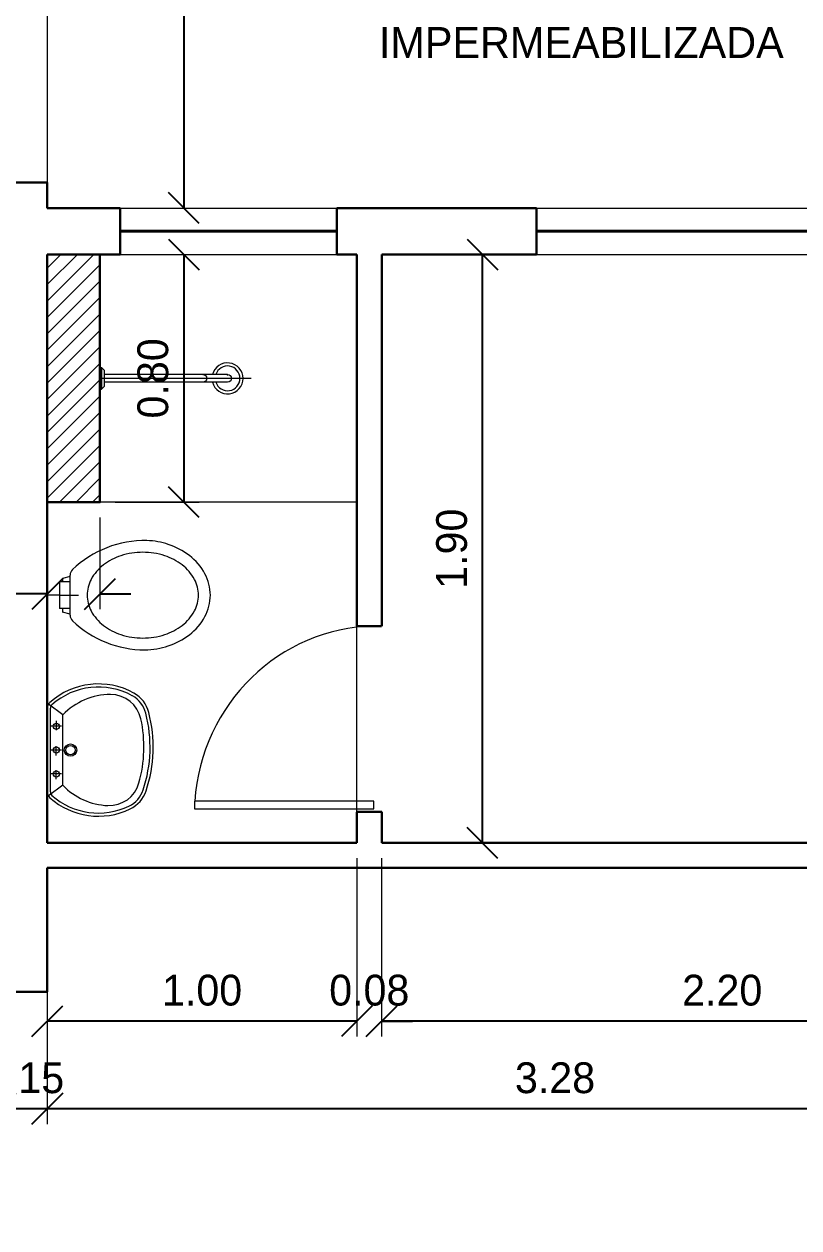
# Model space of a CAD drawing. Header units: metres. Extents: x 2.9 to 62.3, y 8 to 50.1.
# Drawn here: x 22.89 to 25.392, y 38.646 to 42.533 of the extents above; entities that cross this region are included whole.
import ezdxf

# ---------------------------------------------------------------- set-up
doc = ezdxf.new("R2010")
doc.units = ezdxf.units.M
doc.header["$MEASUREMENT"] = 0
for name, pattern in [('DGN Style 2', [0.98853, 0.593118, -0.395412]), ('DGN Style 3', [1.383942, 0.98853, -0.395412]), ('DGN Style 4', [1.582636, 0.790824, -0.395412, 0.00098853, -0.395412])]:
    doc.linetypes.add(name, pattern=pattern)
doc.layers.get('Defpoints').update_dxf_attribs({"lineweight": 0})
for name, color, linetype, lineweight in [('24 - Textos Gerais', 7, 'Continuous', 0), ('34 - Mobiliário', 7, 'Continuous', 0), ('CORNIJAS_VAR NA PLANTA PTIPO 1', 7, 'Continuous', 0), ('Level 12', 7, 'Continuous', 0), ('Level 14', 7, 'Continuous', 0), ('Level 15', 7, 'Continuous', 0), ('Level 24-1', 7, 'Continuous', 0), ('Level 36', 7, 'Continuous', 0), ('Level 43', 7, 'Continuous', 0), ('Level 45', 7, 'Continuous', 0), ('Level 7', 7, 'Continuous', 0)]:
    doc.layers.add(name, color=color, linetype=linetype, lineweight=lineweight)
doc.styles.add('Style-INTL_ENGINEERING', font='INTL_ENGINEERING.shx')
doc.dimstyles.get("Standard").update_dxf_attribs({"dimtxt": 0.18, "dimasz": 0.18, "dimexe": 0.18, "dimexo": 0.0625, "dimgap": 0.09, "dimtad": 0, "dimtih": 1, "dimtoh": 1, "dimdec": 4, "dimzin": 1, "dimdsep": 46, "dimtxsty": 'Standard', "dimcen": 0, "dimadec": 0, "dimazin": 0, "dimtfac": 1, "dimtdec": 4, "dimtofl": 0, "dimtmove": 0, "dimatfit": 3, "dimfxl": 0, "dimtolj": 1, "dimtzin": 1, "dimarcsym": 0})

# ---------------------------------------------------------------- blocks, each defined once
blk = doc.blocks.new('_Oblique')
at = {"color": 0, "linetype": 'ByBlock', "lineweight": -2}
blk.add_line((0.5, 0.5), (-0.5, -0.5), dxfattribs=at)
blk = doc.blocks.new('*D267')
at = {"layer": 'Defpoints', "color": 0, "linetype": 'Continuous', "lineweight": 0}
for p in [(22.96455, 39.40904), (26.24455, 39.40904), (22.96455, 39.03119)]:
    blk.add_point(p, dxfattribs=at)
at = {"layer": 'Level 43', "color": 2, "linetype": 'Continuous', "lineweight": 0}
for p, q in [((22.96455, 39.35954), (22.96455, 38.98169)), ((26.24455, 39.35954), (26.24455, 38.98169))]:
    blk.add_line(p, q, dxfattribs=at)
at = {"layer": 'Level 43', "color": 0, "linetype": 'Continuous', "lineweight": -2}
blk.add_line((26.24455, 39.03119), (22.96455, 39.03119), dxfattribs=at)
at = {"layer": 'Level 43', "color": 0, "linetype": 'Continuous', "lineweight": -2, "xscale": 0.0995, "yscale": 0.0995, "zscale": 0.0995, "rotation": 180}
blk.add_blockref('_Oblique', (22.96455, 39.03119), dxfattribs=at)
at = {"layer": 'Level 43', "color": 0, "linetype": 'Continuous', "lineweight": -2, "xscale": 0.0995, "yscale": 0.0995, "zscale": 0.0995}
blk.add_blockref('_Oblique', (26.24455, 39.03119), dxfattribs=at)
at = {"layer": 'Level 43', "color": 0, "linetype": 'Continuous', "lineweight": 0, "insert": (24.60455, 39.13044), "char_height": 0.0995, "attachment_point": 5, "style": 'Style-INTL_ENGINEERING'}
blk.add_mtext('3.28', dxfattribs=at)
blk = doc.blocks.new('*D268')
at = {"layer": 'Defpoints', "color": 0, "linetype": 'Continuous', "lineweight": 0}
for p in [(22.81455, 39.55904), (22.96455, 39.40904), (22.81455, 39.03119)]:
    blk.add_point(p, dxfattribs=at)
at = {"layer": 'Level 43', "color": 2, "linetype": 'Continuous', "lineweight": 0}
for p, q in [((22.81455, 39.50954), (22.81455, 38.98169)), ((22.96455, 39.35954), (22.96455, 38.98169))]:
    blk.add_line(p, q, dxfattribs=at)
at = {"layer": 'Level 43', "color": 0, "linetype": 'Continuous', "lineweight": -2}
blk.add_line((22.96455, 39.03119), (22.81455, 39.03119), dxfattribs=at)
at = {"layer": 'Level 43', "color": 0, "linetype": 'Continuous', "lineweight": -2, "xscale": 0.0995, "yscale": 0.0995, "zscale": 0.0995, "rotation": 180}
blk.add_blockref('_Oblique', (22.81455, 39.03119), dxfattribs=at)
at = {"layer": 'Level 43', "color": 0, "linetype": 'Continuous', "lineweight": -2, "xscale": 0.0995, "yscale": 0.0995, "zscale": 0.0995}
blk.add_blockref('_Oblique', (22.96455, 39.03119), dxfattribs=at)
at = {"layer": 'Level 43', "color": 0, "linetype": 'Continuous', "lineweight": 0, "insert": (22.88955, 39.13044), "char_height": 0.0995, "attachment_point": 5, "style": 'Style-INTL_ENGINEERING'}
blk.add_mtext('0.15', dxfattribs=at)
blk = doc.blocks.new('*D281')
at = {"layer": 'Defpoints', "color": 0, "linetype": 'Continuous', "lineweight": 0}
for p in [(23.96455, 39.88904), (24.04455, 39.88904), (23.96455, 39.31399)]:
    blk.add_point(p, dxfattribs=at)
at = {"layer": 'Level 43', "color": 2, "linetype": 'Continuous', "lineweight": 0}
for p, q in [((23.96455, 39.83954), (23.96455, 39.26449)), ((24.04455, 39.83954), (24.04455, 39.26449))]:
    blk.add_line(p, q, dxfattribs=at)
at = {"layer": 'Level 43', "color": 0, "linetype": 'Continuous', "lineweight": -2}
for p, q in [((23.96455, 39.31399), (23.86505, 39.31399)), ((24.04455, 39.31399), (24.14405, 39.31399))]:
    blk.add_line(p, q, dxfattribs=at)
at = {"layer": 'Level 43', "color": 0, "linetype": 'Continuous', "lineweight": -2, "xscale": 0.0995, "yscale": 0.0995, "zscale": 0.0995}
blk.add_blockref('_Oblique', (23.96455, 39.31399), dxfattribs=at)
at = {"layer": 'Level 43', "color": 0, "linetype": 'Continuous', "lineweight": -2, "xscale": 0.0995, "yscale": 0.0995, "zscale": 0.0995, "rotation": 180}
blk.add_blockref('_Oblique', (24.04455, 39.31399), dxfattribs=at)
at = {"layer": 'Level 43', "color": 0, "linetype": 'Continuous', "lineweight": 0, "insert": (24.00455, 39.41324), "char_height": 0.0995, "attachment_point": 5, "style": 'Style-INTL_ENGINEERING'}
blk.add_mtext('0.08', dxfattribs=at)
blk = doc.blocks.new('*D282')
at = {"layer": 'Defpoints', "color": 0, "linetype": 'Continuous', "lineweight": 0}
for p in [(23.96455, 39.88904), (22.96455, 39.80904), (22.96455, 39.31399)]:
    blk.add_point(p, dxfattribs=at)
at = {"layer": 'Level 43', "color": 2, "linetype": 'Continuous', "lineweight": 0}
for p, q in [((23.96455, 39.83954), (23.96455, 39.26449)), ((22.96455, 39.75954), (22.96455, 39.26449))]:
    blk.add_line(p, q, dxfattribs=at)
at = {"layer": 'Level 43', "color": 0, "linetype": 'Continuous', "lineweight": -2}
blk.add_line((23.96455, 39.31399), (22.96455, 39.31399), dxfattribs=at)
at = {"layer": 'Level 43', "color": 0, "linetype": 'Continuous', "lineweight": -2, "xscale": 0.0995, "yscale": 0.0995, "zscale": 0.0995, "rotation": 180}
blk.add_blockref('_Oblique', (22.96455, 39.31399), dxfattribs=at)
at = {"layer": 'Level 43', "color": 0, "linetype": 'Continuous', "lineweight": -2, "xscale": 0.0995, "yscale": 0.0995, "zscale": 0.0995}
blk.add_blockref('_Oblique', (23.96455, 39.31399), dxfattribs=at)
at = {"layer": 'Level 43', "color": 0, "linetype": 'Continuous', "lineweight": 0, "insert": (23.46455, 39.41324), "char_height": 0.0995, "attachment_point": 5, "style": 'Style-INTL_ENGINEERING'}
blk.add_mtext('1.00', dxfattribs=at)
blk = doc.blocks.new('*D280')
at = {"layer": 'Defpoints', "color": 0, "linetype": 'Continuous', "lineweight": 0}
for p in [(24.04455, 39.88904), (26.24455, 39.80904), (24.04455, 39.31399)]:
    blk.add_point(p, dxfattribs=at)
at = {"layer": 'Level 43', "color": 2, "linetype": 'Continuous', "lineweight": 0}
for p, q in [((24.04455, 39.83954), (24.04455, 39.26449)), ((26.24455, 39.75954), (26.24455, 39.26449))]:
    blk.add_line(p, q, dxfattribs=at)
at = {"layer": 'Level 43', "color": 0, "linetype": 'Continuous', "lineweight": -2}
blk.add_line((26.24455, 39.31399), (24.04455, 39.31399), dxfattribs=at)
at = {"layer": 'Level 43', "color": 0, "linetype": 'Continuous', "lineweight": -2, "xscale": 0.0995, "yscale": 0.0995, "zscale": 0.0995, "rotation": 180}
blk.add_blockref('_Oblique', (24.04455, 39.31399), dxfattribs=at)
at = {"layer": 'Level 43', "color": 0, "linetype": 'Continuous', "lineweight": -2, "xscale": 0.0995, "yscale": 0.0995, "zscale": 0.0995}
blk.add_blockref('_Oblique', (26.24455, 39.31399), dxfattribs=at)
at = {"layer": 'Level 43', "color": 0, "linetype": 'Continuous', "lineweight": 0, "insert": (25.14455, 39.41324), "char_height": 0.0995, "attachment_point": 5, "style": 'Style-INTL_ENGINEERING'}
blk.add_mtext('2.20', dxfattribs=at)
blk = doc.blocks.new('*D293')
at = {"layer": 'Defpoints', "color": 0, "linetype": 'Continuous', "lineweight": 0}
for p in [(24.04455, 41.78904), (24.37026, 41.78904), (24.04455, 39.88904)]:
    blk.add_point(p, dxfattribs=at)
at = {"layer": 'Level 43', "color": 2, "linetype": 'Continuous', "lineweight": 0}
for p, q in [((24.09405, 41.78904), (24.41976, 41.78904)), ((24.09405, 39.88904), (24.41976, 39.88904))]:
    blk.add_line(p, q, dxfattribs=at)
at = {"layer": 'Level 43', "color": 0, "linetype": 'Continuous', "lineweight": -2}
blk.add_line((24.37026, 39.88904), (24.37026, 41.78904), dxfattribs=at)
at = {"layer": 'Level 43', "color": 0, "linetype": 'Continuous', "lineweight": -2, "xscale": 0.0995, "yscale": 0.0995, "zscale": 0.0995}
for p, rotation in [((24.37026, 41.78904), 90), ((24.37026, 39.88904), 270)]:
    blk.add_blockref('_Oblique', p, dxfattribs=dict(at, rotation=rotation))
at = {"layer": 'Level 43', "color": 0, "linetype": 'Continuous', "lineweight": 0, "insert": (24.27101, 40.83904), "char_height": 0.0995, "attachment_point": 5, "rotation": 90, "style": 'Style-INTL_ENGINEERING'}
blk.add_mtext('1.90', dxfattribs=at)
blk = doc.blocks.new('*D294')
at = {"layer": 'Defpoints', "color": 0, "linetype": 'Continuous', "lineweight": 0}
for p in [(24.219, 44.089), (23.0646, 41.939), (23.4053, 41.939)]:
    blk.add_point(p, dxfattribs=at)
at = {"layer": 'Level 43', "color": 2, "linetype": 'Continuous', "lineweight": 0}
for p, q in [((24.1695, 44.089), (23.3558, 44.089)), ((23.114, 41.939), (23.4548, 41.939))]:
    blk.add_line(p, q, dxfattribs=at)
at = {"layer": 'Level 43', "color": 0, "linetype": 'Continuous', "lineweight": -2}
blk.add_line((23.4053, 44.089), (23.4053, 41.939), dxfattribs=at)
at = {"layer": 'Level 43', "color": 0, "linetype": 'Continuous', "lineweight": -2, "xscale": 0.0995, "yscale": 0.0995, "zscale": 0.0995}
for p, rotation in [((23.4053, 44.089), 90), ((23.4053, 41.939), 270)]:
    blk.add_blockref('_Oblique', p, dxfattribs=dict(at, rotation=rotation))
at = {"layer": 'Level 43', "color": 0, "linetype": 'Continuous', "lineweight": 0, "insert": (23.306, 43.014), "char_height": 0.0995, "attachment_point": 5, "rotation": 90, "style": 'Style-INTL_ENGINEERING'}
blk.add_mtext('2.15', dxfattribs=at)
blk = doc.blocks.new('*D314')
at = {"layer": 'Defpoints', "color": 0, "linetype": 'Continuous', "lineweight": 0}
for p in [(23.1346, 41.789), (23.1346, 40.9891), (23.4053, 40.9891)]:
    blk.add_point(p, dxfattribs=at)
at = {"layer": 'Level 43', "color": 2, "linetype": 'Continuous', "lineweight": 0}
for p, q in [((23.184, 41.789), (23.4548, 41.789)), ((23.1841, 40.9891), (23.4548, 40.9891))]:
    blk.add_line(p, q, dxfattribs=at)
at = {"layer": 'Level 43', "color": 0, "linetype": 'Continuous', "lineweight": -2}
blk.add_line((23.4053, 41.789), (23.4053, 40.9891), dxfattribs=at)
at = {"layer": 'Level 43', "color": 0, "linetype": 'Continuous', "lineweight": -2, "xscale": 0.0995, "yscale": 0.0995, "zscale": 0.0995}
for p, rotation in [((23.4053, 41.789), 90), ((23.4053, 40.9891), 270)]:
    blk.add_blockref('_Oblique', p, dxfattribs=dict(at, rotation=rotation))
at = {"layer": 'Level 43', "color": 0, "linetype": 'Continuous', "lineweight": 0, "insert": (23.306, 41.389), "char_height": 0.0995, "attachment_point": 5, "rotation": 90, "style": 'Style-INTL_ENGINEERING'}
blk.add_mtext('0.80', dxfattribs=at)
blk = doc.blocks.new('*D315')
at = {"layer": 'Defpoints', "color": 0, "linetype": 'Continuous', "lineweight": 0}
for p in [(22.9645, 40.989), (23.1346, 40.9891), (22.9645, 40.693)]:
    blk.add_point(p, dxfattribs=at)
at = {"layer": 'Level 43', "color": 2, "linetype": 'Continuous', "lineweight": 0}
for p, q in [((22.9645, 40.9395), (22.9645, 40.6435)), ((23.1346, 40.9396), (23.1346, 40.6435))]:
    blk.add_line(p, q, dxfattribs=at)
at = {"layer": 'Level 43', "color": 0, "linetype": 'Continuous', "lineweight": -2}
for p, q in [((22.9645, 40.693), (22.3823, 40.693)), ((23.1346, 40.693), (23.2341, 40.693))]:
    blk.add_line(p, q, dxfattribs=at)
at = {"layer": 'Level 43', "color": 0, "linetype": 'Continuous', "lineweight": -2, "xscale": 0.0995, "yscale": 0.0995, "zscale": 0.0995}
blk.add_blockref('_Oblique', (22.9645, 40.693), dxfattribs=at)
at = {"layer": 'Level 43', "color": 0, "linetype": 'Continuous', "lineweight": -2, "xscale": 0.0995, "yscale": 0.0995, "zscale": 0.0995, "rotation": 180}
blk.add_blockref('_Oblique', (23.1346, 40.693), dxfattribs=at)
at = {"layer": 'Level 43', "color": 0, "linetype": 'Continuous', "lineweight": 0, "insert": (22.5739, 40.7922), "char_height": 0.0995, "attachment_point": 5, "style": 'Style-INTL_ENGINEERING'}
blk.add_mtext('0.17', dxfattribs=at)
blk = doc.blocks.new('*U505')
at = {"layer": 'Level 36', "color": 172, "linetype": 'Continuous', "lineweight": 13}
for p, q in [((-0.1897, 0.0427), (-0.2239, 0.0427)), ((-0.2239, 0.0427), (-0.2239, -0.0427)), ((-0.1897, 0.0608), (-0.2139, 0.0544)), ((-0.2139, 0.0544), (-0.2139, 0.0427)), ((-0.1897, -0.0646), (-0.1897, 0.0645)), ((-0.2239, 0), (-0.2633, 0)), ((-0.2239, 0), (-0.1625, 0)), ((-0.1897, -0.0427), (-0.2239, -0.0427)), ((-0.2139, -0.0428), (-0.2139, -0.0544)), ((-0.1897, -0.0608), (-0.2139, -0.0544))]:
    blk.add_line(p, q, dxfattribs=at)
for centre, radius, start, end in [((0.0522, -0.1623), 0.3388, 88.949, 133.7058), ((0.0452, -0.0944), 0.2712, 72.322, 87.2071), ((0.0599, -0.0481), 0.2225, 52.4233, 72.322), ((0.0304, -0.0481), 0.1841, 107.6783, 127.577), ((0.0452, -0.0944), 0.2328, 90.0002, 107.6783), ((0.0452, -0.0944), 0.2328, 72.322, 90.0002), ((0.0599, -0.0481), 0.1841, 52.4233, 72.322), ((0.0826, -0.0186), 0.1854, 28.2945, 52.4233), ((-0.1647, 0.0646), 0.025, 133.7058, 180.0002), ((0.0077, -0.0186), 0.147, 127.577, 151.7058), ((0.0826, -0.0186), 0.147, 28.2945, 52.4233), ((-0.0271, 0.0001), 0.1075, 151.7058, 180.0002), ((0.1174, 0.0001), 0.1075, 0.0002, 28.2945), ((0.1174, 0.0001), 0.1459, 0.0002, 28.2945), ((-0.0271, 0.0001), 0.1075, 180.0002, 208.2945), ((0.1174, 0.0001), 0.1075, 331.7058, 0.0002), ((0.1174, 0.0001), 0.1459, 331.7058, 0.0002), ((-0.1647, -0.0646), 0.025, 180.0002, 226.2946), ((0.0077, 0.0188), 0.147, 208.2945, 232.4233), ((0.0826, 0.0188), 0.147, 307.577, 331.7058), ((0.0826, 0.0188), 0.1854, 307.577, 331.7058), ((0.0522, 0.1623), 0.3388, 226.2946, 270.0002), ((0.0304, 0.0482), 0.1841, 232.4233, 252.322), ((0.0599, 0.0482), 0.1841, 287.6783, 307.577), ((0.0452, 0.0946), 0.2328, 252.322, 270.0002), ((0.0452, 0.0946), 0.2328, 270.0002, 287.6783), ((0.0599, 0.0482), 0.2225, 287.6783, 307.577), ((0.0452, 0.0946), 0.2712, 271.4794, 287.6783)]:
    blk.add_arc(centre, radius, start, end, dxfattribs=at)
blk = doc.blocks.new('*U506')
at = {"layer": 'Level 36', "color": 172, "linetype": 'Continuous', "lineweight": 13}
for p, q in [((-0.171, -0.1351), (-0.171, 0.135)), ((-0.121, 0.1137), (-0.1675, 0.1478)), ((-0.161, -0.1351), (-0.161, 0.135)), ((-0.142, 0.0942), (-0.142, 0.0645)), ((-0.121, -0.1138), (-0.121, 0.1137)), ((-0.1256, 0.0769), (-0.158, 0.0769)), ((-0.1256, 0), (-0.158, 0)), ((-0.142, -0.0173), (-0.142, 0.0124)), ((-0.1256, -0.077), (-0.158, -0.077)), ((-0.142, -0.0942), (-0.142, -0.0646)), ((-0.121, -0.1138), (-0.1675, -0.1479))]:
    blk.add_line(p, q, dxfattribs=at)
for centre, radius in [((-0.1419, 0.077), 0.01), ((-0.1419, 0), 0.01), ((-0.096, 0), 0.02), ((-0.096, 0), 0.015), ((-0.1419, -0.077), 0.01)]:
    blk.add_circle(centre, radius, dxfattribs=at)
for centre, radius, start, end in [((-0.0058, -0.0225), 0.236, 61.0331, 131.6613), ((-0.0058, -0.0225), 0.226, 61.0331, 131.6613), ((0.0337, -0.036), 0.2153, 90.0457, 135.9361), ((0.0336, 0.0793), 0.1, 12.2459, 90.0457), ((0.0601, 0.0964), 0.09, 14.4235, 61.0331), ((0.0601, 0.0964), 0.1, 14.4235, 61.0331), ((-0.146, 0.1351), 0.025, 131.6613, 180.0002), ((-0.146, 0.1351), 0.015, 131.6613, 180.0002), ((-0.2774, 0.0096), 0.4384, 341.6861, 14.4235), ((-0.2774, 0.0096), 0.4484, 341.6861, 14.4235), ((-0.2874, 0.0096), 0.4284, 344.3129, 12.2459), ((0.0337, 0.036), 0.2153, 224.0643, 267.5873), ((0.0288, -0.0792), 0.1, 267.5873, 344.3129), ((-0.146, -0.1351), 0.025, 180.0002, 228.339), ((-0.0058, 0.0225), 0.236, 228.339, 295.8028), ((-0.146, -0.1351), 0.015, 180.0002, 228.339), ((-0.0058, 0.0225), 0.226, 228.339, 295.8028), ((0.0534, -0.0999), 0.09, 295.8028, 341.6861), ((0.0534, -0.0999), 0.1, 295.8028, 341.6861)]:
    blk.add_arc(centre, radius, start, end, dxfattribs=at)
blk = doc.blocks.new('*U507')
at = {"layer": '24 - Textos Gerais', "color": 172, "linetype": 'Continuous', "lineweight": 0}
for p, q in [((-0.2441, 0.035), (-0.2441, -0.035)), ((-0.2441, 0.035), (-0.2391, 0.035)), ((-0.2391, 0.035), (-0.2391, -0.035)), ((-0.2291, 0.025), (-0.2391, 0.035)), ((-0.2291, -0.025), (-0.2291, 0.025)), ((0.168, 0.0125), (-0.2291, 0.0125)), ((-0.2441, -0.035), (-0.2391, -0.035)), ((-0.2391, -0.035), (-0.2291, -0.025)), ((0.168, -0.0125), (-0.2291, -0.0125))]:
    blk.add_line(p, q, dxfattribs=at)
at = {"layer": '24 - Textos Gerais', "color": 172, "linetype": 'DGN Style 4', "lineweight": 13}
blk.add_line((0.2441, 0), (-0.2441, 0), dxfattribs=at)
at = {"layer": '24 - Textos Gerais', "color": 172, "linetype": 'Continuous', "lineweight": 0}
for radius, start, end in [(0.05, 194.4775, 165.5225), (0.04, 198.21, 161.79)]:
    blk.add_arc((0.168, 0), radius, start, end, dxfattribs=at)
at = {"layer": '24 - Textos Gerais', "color": 172, "linetype": 'Continuous', "lineweight": 0, "extrusion": (0, 0, -1)}
for centre in [(-0.088, 0), (-0.168, 0)]:
    blk.add_arc(centre, 0.0125, 90, 270, dxfattribs=at)
at = {"layer": '24 - Textos Gerais', "color": 172, "linetype": 'Continuous', "lineweight": 0}
blk.add_point((0.168, 0.011), dxfattribs=at)
blk = doc.blocks.new('*U497')
at = {"layer": 'Level 36', "color": 172, "linetype": 'Continuous', "lineweight": 13}
blk.add_line((-6.535, 3.0801), (-7.3649, 3.08), dxfattribs=at)
at = {"layer": '24 - Textos Gerais', "color": 172, "linetype": 'Continuous', "lineweight": 0}
blk.add_blockref('*U507', (-7.1208, 3.48), dxfattribs=at)
at = {"layer": 'Level 36', "color": 172, "linetype": 'Continuous', "lineweight": 13}
for name, p in [('*U505', (-7.2717, 2.78)), ('*U506', (-7.364, 2.28))]:
    blk.add_blockref(name, p, dxfattribs=at)
blk = doc.blocks.new('P60D_2')
at = {"layer": 'Level 14', "color": 7, "linetype": 'Continuous', "lineweight": 13}
for p, q in [((0.035, 0.605), (0.01, 0.605)), ((0.01, 0.605), (0.01, 0.025)), ((0.035, 0.025), (0.035, 0.605)), ((0.01, 0.025), (0.035, 0.025))]:
    blk.add_line(p, q, dxfattribs=at)
blk.add_ellipse((0.0073, 0.032), major_axis=(0.5659, -0.1833), ratio=0.960106, start_param=0.313176, end_param=1.825606, dxfattribs=at)
at = {"layer": 'Level 7', "color": 7, "linetype": 'Continuous', "lineweight": 30}
for p, q in [((0, 0), (0, 0.08)), ((0.6, 0), (0.6, 0.08))]:
    blk.add_line(p, q, dxfattribs=at)
blk = doc.blocks.new('*U552')
at = {"layer": '34 - Mobiliário', "color": 7, "linetype": 'DGN Style 3', "lineweight": 40}
blk.add_line((0.35, 0), (-0.35, 0), dxfattribs=at)
at = {"layer": 'CORNIJAS_VAR NA PLANTA PTIPO 1', "color": 7, "linetype": 'Continuous', "lineweight": 30}
for p, q in [((-0.35, -0.075), (-0.35, 0.075)), ((0.35, -0.075), (0.35, 0.075))]:
    blk.add_line(p, q, dxfattribs=at)
at = {"layer": 'CORNIJAS_VAR NA PLANTA PTIPO 1', "color": 7, "linetype": 'Continuous', "lineweight": 0}
for p, q in [((0.35, 0.075), (-0.35, 0.075)), ((0.35, -0.075), (-0.35, -0.075))]:
    blk.add_line(p, q, dxfattribs=at)

msp = doc.modelspace()

# ---------------------------------------------------------------- linework, layer by layer
at = {"layer": 'CORNIJAS_VAR NA PLANTA PTIPO 1', "color": 7, "linetype": 'Continuous', "lineweight": 30}
for p, q in [((22.9645, 42.0217), (22.6645, 42.0217)), ((22.9645, 42.0217), (22.9645, 41.939)), ((23.1995, 41.939), (22.9645, 41.939)), ((24.5445, 41.939), (23.8996, 41.939)), ((23.1995, 41.789), (22.9645, 41.789)), ((22.9645, 39.889), (22.9645, 41.789)), ((23.9645, 41.789), (23.8996, 41.789)), ((23.9645, 40.589), (23.9645, 41.789)), ((24.0446, 40.5891), (24.0446, 41.789)), ((24.5445, 41.789), (24.0446, 41.789)), ((23.9645, 39.889), (23.9645, 39.989)), ((24.0446, 39.889), (24.0446, 39.9891)), ((23.9645, 39.889), (22.9645, 39.889)), ((26.2446, 39.889), (24.0446, 39.889)), ((26.2446, 39.809), (22.9645, 39.809)), ((22.9645, 39.409), (22.9645, 39.809)), ((22.9645, 39.409), (22.2145, 39.409))]:
    msp.add_line(p, q, dxfattribs=at)
at = {"layer": 'CORNIJAS_VAR NA PLANTA PTIPO 1', "color": 7, "linetype": 'Continuous', "lineweight": 0}
msp.add_line((23.9645, 39.989), (23.9645, 40.589), dxfattribs=at)
at = {"layer": 'Level 15', "color": 7, "linetype": 'Continuous', "lineweight": 40}
msp.add_line((24.5445, 41.8641), (25.7446, 41.864), dxfattribs=at)
at = {"layer": 'Level 24-1', "color": 7, "linetype": 'DGN Style 2', "lineweight": 0, "flags": 128}
msp.add_lwpolyline([(33.7253, 41.9391), (38.0346, 41.939), (38.0346, 42.689), (46.8646, 42.689), (46.8646, 41.289), (50.6245, 41.289), (50.6245, 34.579), (49.9246, 34.579), (49.9246, 34.079), (49.3745, 33.529), (39.8467, 33.529), (39.2267, 32.909), (31.9114, 32.909), (31.6938, 33.1263), (29.3053, 33.1263), (29.0877, 32.909), (21.7724, 32.909), (21.1524, 33.529), (11.6245, 33.529), (11.0746, 34.079), (11.0746, 34.579), (10.3745, 34.579), (10.3745, 41.289), (14.1346, 41.289), (14.1346, 42.689), (22.9645, 42.689), (22.9645, 41.939), (27.2738, 41.939), (27.2738, 46.7246), (33.7241, 46.7246), (33.7253, 41.9391)], dxfattribs=at)
at = {"layer": 'Level 45', "color": 6, "linetype": 'Continuous', "lineweight": 0}
for p, q in [((22.9645, 41.6387), (23.1149, 41.789)), ((22.9645, 41.6918), (23.0618, 41.789)), ((22.9645, 41.7448), (23.0088, 41.789)), ((22.9645, 41.5857), (23.1346, 41.7557)), ((22.9645, 41.5327), (23.1346, 41.7027)), ((22.9645, 41.4796), (23.1346, 41.6496)), ((22.9645, 41.4266), (23.1346, 41.5966)), ((22.9645, 41.3736), (23.1346, 41.5436)), ((22.9645, 41.3205), (23.1346, 41.4906)), ((22.9645, 41.2675), (23.1346, 41.4375)), ((22.9645, 41.2145), (23.1346, 41.3845)), ((22.9645, 41.1614), (23.1346, 41.3315)), ((22.9645, 41.1084), (23.1346, 41.2784)), ((22.9645, 41.0554), (23.1346, 41.2254)), ((22.9645, 41.0023), (23.1346, 41.1724)), ((23.0043, 40.989), (23.1346, 41.1194)), ((23.0573, 40.989), (23.1346, 41.0663)), ((23.1104, 40.9891), (23.1346, 41.0133))]:
    msp.add_line(p, q, dxfattribs=at)
at = {"layer": 'Level 45', "color": 6, "linetype": 'Continuous', "lineweight": 30, "flags": 128}
msp.add_lwpolyline([(22.9645, 41.789), (23.1346, 41.789), (23.1346, 40.9891), (22.9645, 40.989)], close=True, dxfattribs=at)
at = {"layer": 'Level 7', "color": 7, "linetype": 'Continuous', "lineweight": 30}
msp.add_line((24.5445, 41.939), (24.5445, 41.789), dxfattribs=at)
at = {"layer": 'Level 7', "color": 7, "linetype": 'Continuous', "lineweight": 0}
for p, q in [((24.5445, 41.939), (25.7446, 41.939)), ((24.5445, 41.789), (25.7445, 41.789))]:
    msp.add_line(p, q, dxfattribs=at)

# ---------------------------------------------------------------- block references
at = {"layer": 'CORNIJAS_VAR NA PLANTA PTIPO 1', "color": 7, "linetype": 'Continuous', "lineweight": 30, "extrusion": (0, 0, -1)}
msp.add_blockref('*U552', (-23.5495, 41.864), dxfattribs=at)
at = {"layer": 'Level 36', "color": 172, "linetype": 'Continuous', "lineweight": 13}
msp.add_blockref('*U497', (30.4996, 37.909), dxfattribs=at)
at = {"layer": 'Level 7', "color": 7, "linetype": 'Continuous', "lineweight": 30, "xscale": 1.000004656664151, "yscale": 1.000004656664151, "rotation": 90.00053360695055}
msp.add_blockref('P60D_2', (24.0446, 39.9891), dxfattribs=at)

# ---------------------------------------------------------------- texts
at = {"layer": 'Level 12', "color": 2, "linetype": 'Continuous', "lineweight": 13, "insert": (24.6894, 42.5732), "char_height": 0.099999, "attachment_point": 5, "line_spacing_factor": 1.200006, "style": 'Style-INTL_ENGINEERING'}
msp.add_mtext('LAJE\\PIMPERMEABILIZADA\\P', dxfattribs=at)

# ---------------------------------------------------------------- dimensions: what is measured, and where the dimension line sits
at = {"layer": 'Level 43', "color": 2, "linetype": 'Continuous', "lineweight": 0}
for base, p1, p2, angle, override, picture, middle in [((23.4053, 41.939), (24.219, 44.089), (23.0646, 41.939), 270, {"dimtxt": 0.0995, "dimasz": 0.0995, "dimexe": 0.0495, "dimexo": 0.0495, "dimgap": 0.0495, "dimtad": 1, "dimtih": 0, "dimtoh": 0, "dimdec": 2, "dimzin": 3, "dimtxsty": 'Style-INTL_ENGINEERING', "dimblk": 'Oblique', "dimclre": 2, "dimtdec": 2, "dimatfit": 1, "dimtolj": 0, "dimtzin": 3, "dimlwe": 0}, '*D294', (23.306, 43.014)), ((23.4053, 40.9891), (23.1346, 41.789), (23.1346, 40.9891), 270, {"dimtxt": 0.0995, "dimasz": 0.0995, "dimexe": 0.0495, "dimexo": 0.0495, "dimgap": 0.0495, "dimtad": 1, "dimtih": 0, "dimtoh": 0, "dimdec": 2, "dimzin": 3, "dimtxsty": 'Style-INTL_ENGINEERING', "dimblk": 'Oblique', "dimclre": 2, "dimtdec": 2, "dimatfit": 1, "dimfrac": 2, "dimtolj": 0, "dimtzin": 3, "dimlwe": 0}, '*D314', (23.306, 41.389)), ((24.3703, 41.789), (24.0446, 39.889), (24.0446, 41.789), 90, {"dimtxt": 0.0995, "dimasz": 0.0995, "dimexe": 0.0495, "dimexo": 0.0495, "dimgap": 0.0495, "dimtad": 1, "dimtih": 0, "dimtoh": 0, "dimdec": 2, "dimzin": 3, "dimtxsty": 'Style-INTL_ENGINEERING', "dimblk": 'Oblique', "dimclre": 2, "dimtdec": 2, "dimatfit": 1, "dimtolj": 0, "dimtzin": 3, "dimlwe": 0}, '*D293', (24.271, 40.839)), ((22.9645, 40.693), (23.1346, 40.9891), (22.9645, 40.989), 180, {"dimtxt": 0.0995, "dimasz": 0.0995, "dimexe": 0.0495, "dimexo": 0.0495, "dimgap": 0.0495, "dimtad": 1, "dimtih": 0, "dimtoh": 0, "dimdec": 2, "dimzin": 3, "dimtxsty": 'Style-INTL_ENGINEERING', "dimblk": 'Oblique', "dimclre": 2, "dimtdec": 2, "dimatfit": 1, "dimfrac": 2, "dimtolj": 0, "dimtzin": 3, "dimlwe": 0}, '*D315', (22.5739, 40.7922)), ((22.9645, 39.314), (23.9645, 39.889), (22.9645, 39.809), 180, {"dimtxt": 0.0995, "dimasz": 0.0995, "dimexe": 0.0495, "dimexo": 0.0495, "dimgap": 0.0495, "dimtad": 1, "dimtih": 0, "dimtoh": 0, "dimdec": 2, "dimzin": 3, "dimtxsty": 'Style-INTL_ENGINEERING', "dimblk": 'Oblique', "dimclre": 2, "dimtdec": 2, "dimatfit": 1, "dimtolj": 0, "dimtzin": 3, "dimlwe": 0}, '*D282', (23.4645, 39.4132)), ((24.0446, 39.314), (26.2446, 39.809), (24.0446, 39.889), 180, {"dimtxt": 0.0995, "dimasz": 0.0995, "dimexe": 0.0495, "dimexo": 0.0495, "dimgap": 0.0495, "dimtad": 1, "dimtih": 0, "dimtoh": 0, "dimdec": 2, "dimzin": 3, "dimtxsty": 'Style-INTL_ENGINEERING', "dimblk": 'Oblique', "dimclre": 2, "dimtdec": 2, "dimatfit": 1, "dimtolj": 0, "dimtzin": 3, "dimlwe": 0}, '*D280', (25.1445, 39.4132)), ((22.9645, 39.0312), (26.2446, 39.409), (22.9645, 39.409), 180, {"dimtxt": 0.0995, "dimasz": 0.0995, "dimexe": 0.0495, "dimexo": 0.0495, "dimgap": 0.0495, "dimtad": 1, "dimtih": 0, "dimtoh": 0, "dimdec": 2, "dimzin": 3, "dimtxsty": 'Style-INTL_ENGINEERING', "dimblk": 'Oblique', "dimclre": 2, "dimtdec": 2, "dimatfit": 1, "dimtolj": 0, "dimtzin": 3, "dimlwe": 0}, '*D267', (24.6045, 39.1304))]:
    dim = msp.add_linear_dim(base=base, p1=p1, p2=p2, angle=angle, dimstyle='Standard', override=override, dxfattribs=at)
    dim.commit()
    dim.dimension.update_dxf_attribs({"geometry": picture, "text_midpoint": middle})
for base, p1, p2, picture, middle in [((23.9645, 39.314), (24.0446, 39.889), (23.9645, 39.889), '*D281', (24.0045, 39.314)), ((22.8146, 39.0312), (22.9645, 39.409), (22.8146, 39.559), '*D268', (22.8895, 39.0312))]:
    dim = msp.add_linear_dim(base=base, p1=p1, p2=p2, angle=180, dimstyle='Standard', override={"dimtxt": 0.0995, "dimasz": 0.0995, "dimexe": 0.0495, "dimexo": 0.0495, "dimgap": 0.0495, "dimtad": 1, "dimtih": 0, "dimtoh": 0, "dimdec": 2, "dimzin": 3, "dimtxsty": 'Style-INTL_ENGINEERING', "dimblk": 'Oblique', "dimclre": 2, "dimtdec": 2, "dimatfit": 1, "dimtolj": 0, "dimtzin": 3, "dimlwe": 0}, dxfattribs=at)
    dim.commit()
    dim.dimension.update_dxf_attribs({"geometry": picture, "text_midpoint": middle, "dimtype": 160})

doc.saveas('drawing.dxf')
